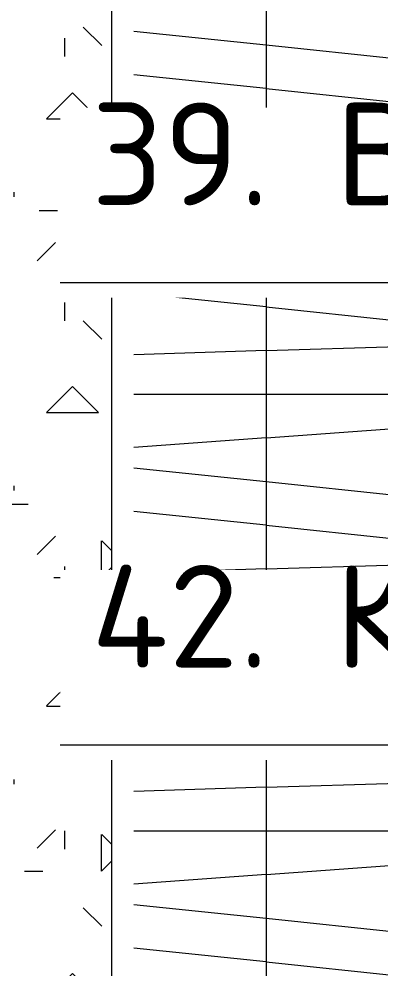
# Model space of a CAD drawing. Header units: millimetres. Extents: x -5016 to 62892, y -6019 to 88916.
# Drawn here: x 10520 to 11223, y 83965 to 85813 of the extents above; entities that cross this region are included whole.
import ezdxf
from ezdxf.enums import TextEntityAlignment as Align

# ---------------------------------------------------------------- set-up
doc = ezdxf.new("R2010")
doc.units = ezdxf.units.MM
for name, color, linetype, lineweight in [('A-DETL-GENF', 9, 'Continuous', 13), ('A-WALL-PATT', 8, 'Continuous', 13), ('I-FURN', 9, 'Continuous', 13), ('АР_подложка', 8, 'Continuous', 13), ('ОВ_выноски', 7, 'Continuous', 18), ('ОВ_марки', 7, 'Continuous', 18)]:
    doc.layers.add(name, color=color, linetype=linetype, lineweight=lineweight)
doc.styles.add('GOST', font='isocpeur.ttf', dxfattribs={"width": 0.9})

# ---------------------------------------------------------------- blocks, each defined once
blk = doc.blocks.new('INT 18 Шкаф - INT 18 Шкаф-2573799-Планировочное решение')
at = {"layer": 'A-DETL-GENF'}
for p, q in [((-637.5, -50), (-610.5, 207)), ((-552.5, -50), (-525.5, 207)), ((-467.5, -50), (-475.4, 207)), ((-382.5, -307), (-382.5, 207)), ((-297.5, -50), (-316.3, 207)), ((-212.5, -50), (-185.5, 207)), ((-127.5, -50), (-100.5, 207)), ((-42.5, -50), (-50.4, 207)), ((42.5, -307), (42.5, 207)), ((127.5, -50), (108.7, 207)), ((212.5, -50), (239.5, 207)), ((297.5, -50), (324.5, 207)), ((382.5, -50), (374.6, 207)), ((467.5, -307), (467.5, 207)), ((552.5, -50), (533.7, 207)), ((637.5, -50), (664.5, 207)), ((722.5, -50), (749.5, 207)), ((807.5, -50), (799.6, 207)), ((892.5, -307), (892.5, 207)), ((977.5, -50), (958.7, 207)), ((1062.5, -50), (1089.5, 207)), ((1147.5, -50), (1174.5, 207)), ((-850, -50), (-425, -50)), ((-664.5, -307), (-637.5, -50)), ((-552.5, -50), (-579.5, -307)), ((-467.5, -50), (-459.6, -307)), ((-425, -50), (0, -50)), ((-297.5, -50), (-278.7, -307)), ((-239.5, -307), (-212.5, -50)), ((-127.5, -50), (-154.5, -307)), ((-42.5, -50), (-34.6, -307)), ((0, -50), (425, -50)), ((127.5, -50), (146.3, -307)), ((185.5, -307), (212.5, -50)), ((297.5, -50), (270.5, -307)), ((382.5, -50), (390.4, -307)), ((425, -50), (850, -50)), ((552.5, -50), (571.3, -307)), ((610.5, -307), (637.5, -50)), ((722.5, -50), (695.5, -307)), ((807.5, -50), (815.4, -307)), ((850, -50), (1275, -50)), ((977.5, -50), (996.3, -307)), ((1035.5, -307), (1062.5, -50)), ((1147.5, -50), (1120.5, -307))]:
    blk.add_line(p, q, dxfattribs=at)
at = {"layer": 'I-FURN', "color": 39}
blk.add_line((1275, -350), (-1275, -350), dxfattribs=at)
blk = doc.blocks.new('АР_bath')
at = {"layer": 'A-WALL-PATT', "lineweight": 9}
h = blk.add_hatch(dxfattribs=at)
h.set_pattern_fill('FP_1', color=256, style=0, pattern_type=2)
h.set_pattern_definition([(0, (0, 0), (571.5, 571.5), [71.437, -500.062]), (90, (0, 0), (-571.5, 571.5), [71.437, -500.062]), (135, (71.44, 0), (-571.501, 0), [101.028, -707.195]), (0, (71.44, 321.47), (571.5, 571.5), [71.437, -500.062]), (45, (107.16, 285.75), (0, 571.501), [50.514, -757.709]), (135, (107.16, 285.75), (-571.501, 0), [50.514, -757.709]), (0, (285.75, 464.34), (571.5, 571.5), [101.028, -470.472]), (45, (285.75, 464.34), (0, 571.501), [71.437, -736.786]), (135, (386.78, 464.34), (-571.501, 0), [71.437, -736.786]), (90, (392.9, 142.9), (-571.5, 571.5), [71.437, -500.062]), (45, (392.9, 142.88), (0, 571.501), [50.514, -757.709]), (135, (428.62, 178.6), (-571.501, 0), [50.514, -757.709]), (0, (71.44, 142.9), (571.5, 571.5), [35.719, -478.631]), (0, (500.06, 285.75), (571.5, 571.5), [35.719, -478.631]), (90, (321.47, 357.2), (-571.5, 571.5), [35.719, -478.631]), (135, (392.9, 35.7), (-571.501, 0), [50.514, -757.709]), (135, (142.88, 428.62), (-571.501, 0), [50.514, -757.709]), (45, (267.9, 187.52), (0, 571.501), [50.514, -757.709]), (90, (196.45, 71.44), (-571.5, 571.5), [8.93, -562.57]), (90, (223.24, 312.54), (-571.5, 571.5), [8.93, -562.57]), (90, (491.13, 410.77), (-571.5, 571.5), [8.93, -562.57]), (90, (500.06, 107.16), (-571.5, 571.5), [8.93, -562.57])])
h.paths.add_polyline_path([(12868.2, 6472.6), (12868.2, 7022.6), (12668.2, 7022.6), (12668.2, 6472.6)])
h.paths.add_polyline_path([(12668.2, 8022.6), (12868.2, 8022.6), (12868.2, 11472.6), (12668.2, 11472.6), (12668.2, 8072.6)])
at = {"layer": 'I-FURN', "color": 39, "rotation": 270.0000000000007}
blk.add_blockref('INT 18 Шкаф - INT 18 Шкаф-2573799-Планировочное решение', (13218.2, 9797.6), dxfattribs=at)

msp = doc.modelspace()

# ---------------------------------------------------------------- block references
at = {"layer": 'АР_подложка'}
msp.add_blockref('АР_bath', (-2168, 75327), dxfattribs=at)

# ---------------------------------------------------------------- next in the draw order: wipeouts: each hides what was drawn before it
for points in [[(10600, 85270), (14440, 85270), (14440, 85640), (10600, 85640)], [(10600, 84370), (14316, 84370), (14316, 84740), (10600, 84740)]]:
    msp.add_wipeout(points)

# ---------------------------------------------------------------- next in the draw order: linework, layer by layer
at = {"layer": 'ОВ_выноски'}
for points in [[(10600, 85300), (14440, 85300)], [(10600, 84400), (14316, 84400)]]:
    msp.add_lwpolyline(points, dxfattribs=at)

# ---------------------------------------------------------------- next in the draw order: texts
at = {"layer": 'ОВ_марки', "style": 'GOST'}
for s, p in [('39. ВВ-б1: 230 В, ≈25 Вт, IPX4', (10660, 85390)), ('42. КУП (Б2, КШ-Б; ТО-Д в б7)', (10660, 84490))]:
    msp.add_text(s, height=200, dxfattribs=at).set_placement(p, align=Align.BOTTOM_LEFT)

doc.saveas('drawing.dxf')
